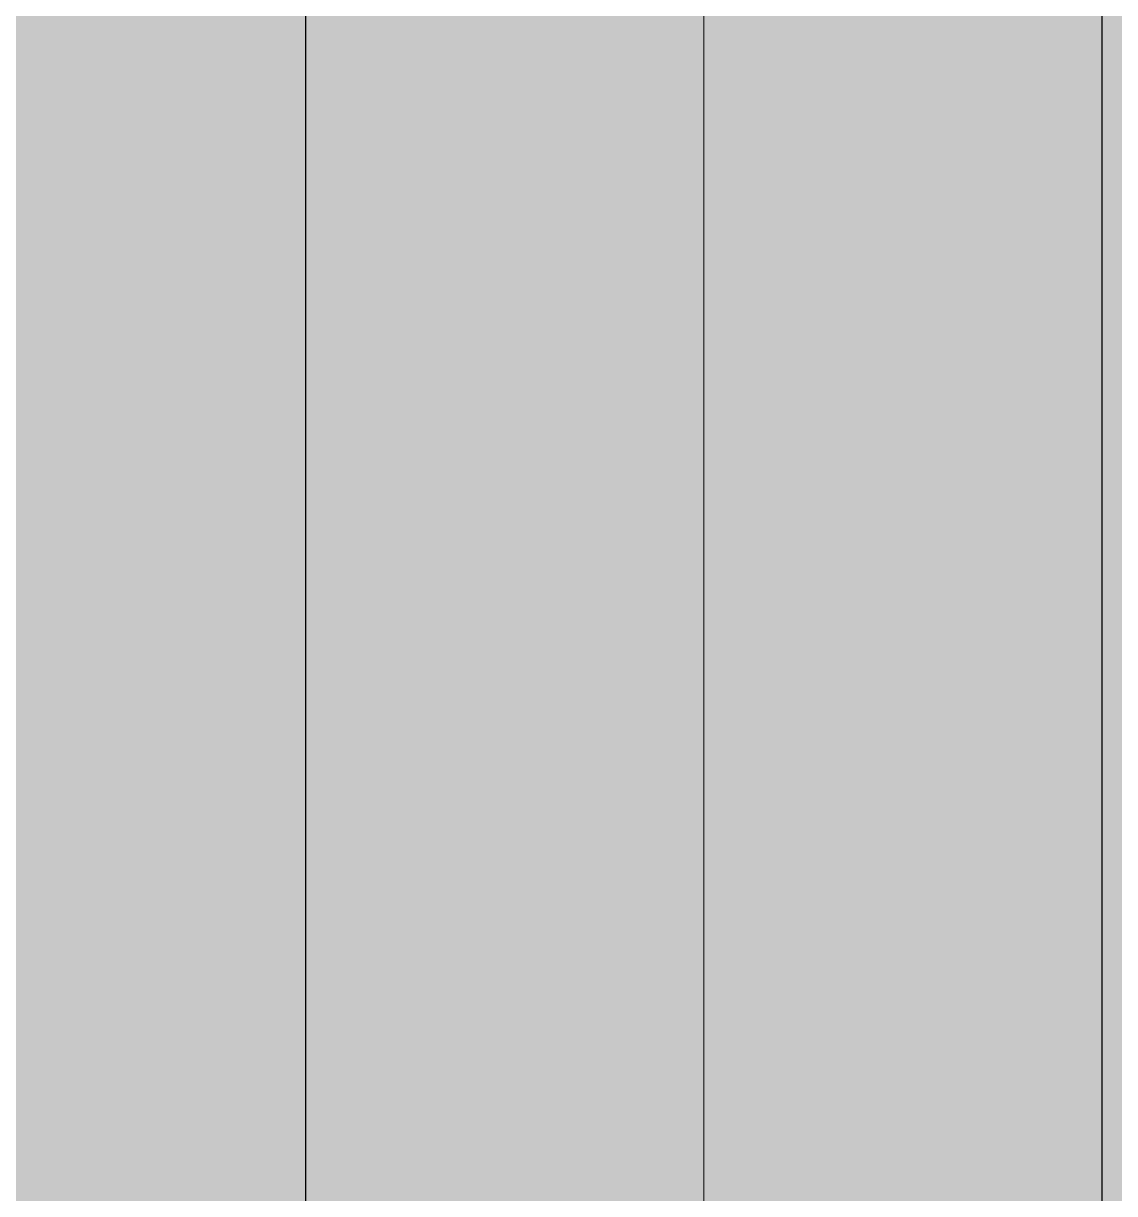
# Model space of a CAD drawing. Header units: inches. Extents: x -10205 to 13964, y -460 to 30702.
# Drawn here: x -3831.254 to -3829.2, y 11245.388 to 11247.591 of the extents above; entities that cross this region are included whole.
import ezdxf

# ---------------------------------------------------------------- set-up
doc = ezdxf.new("R2010")
doc.units = ezdxf.units.IN
doc.header["$MEASUREMENT"] = 0
for name, color, linetype, lineweight in [('00base_6150001_dwg', 147, 'Continuous', 13), ('A-WALL', 113, 'Continuous', 9), ('A-WALL-8', 113, 'Continuous', 25), ('A-WALL-PATT-5', 111, 'Continuous', 9), ('PROP BALC 1ST FLOOR', 147, 'Continuous', 13), ('PROP BUILD 1ST FLOOR-1', 147, 'Continuous', 13)]:
    doc.layers.add(name, color=color, linetype=linetype, lineweight=lineweight)

# ---------------------------------------------------------------- blocks, each defined once
blk = doc.blocks.new('Walls 34 - Walls 1-1636664-SITE PLAN - CAD FILE')
at = {"layer": 'A-WALL'}
blk.add_hatch(color=256, dxfattribs=at).paths.add_polyline_path([(-3829.2237, 11241.5769), (-3829.2237, 11249.5769), (-3833.2237, 11249.5769), (-3833.2237, 11241.5769), (-3829.7237, 11241.5769)], flags=0)
at = {"layer": 'A-WALL-8'}
blk.add_line((-3829.2237, 11241.5769), (-3829.2237, 11249.5769), dxfattribs=at)
blk = doc.blocks.new('00base_6150001_dwg-1748108-SITE PLAN - CAD FILE')
at = {"layer": 'PROP BALC 1ST FLOOR', "flags": 128}
blk.add_lwpolyline([(4040561.0121, 3369593.2226), (4040558.818, 3369725.2044), (4040366.8445, 3369722.013), (4040368.0413, 3369650.023), (4039830.5156, 3369641.0872), (4039829.3188, 3369713.0772), (4039637.3453, 3369709.8859), (4039639.5394, 3369577.9041)], close=True, dxfattribs=at)
at = {"layer": 'PROP BUILD 1ST FLOOR-1', "flags": 128}
blk.add_lwpolyline([(4039896.2116, 3367849.0316), (4040707.3995, 3367862.5167), (4040678.5958, 3369595.1773), (4039121.461, 3369569.2916), (4038929.4875, 3369566.1002), (4038600.383, 3369560.6292), (4038629.1052, 3367832.8679), (4039440.3931, 3367846.3547), (4039418.7318, 3369149.3747), (4039874.4688, 3369156.9509)], close=True, dxfattribs=at)

msp = doc.modelspace()

# ---------------------------------------------------------------- hatches: boundary and pattern name
at = {"layer": 'A-WALL-PATT-5'}
h = msp.add_hatch(dxfattribs=at)
h.set_pattern_fill('FP_3', color=256, style=0, pattern_type=2)
h.set_pattern_definition([(0, (0, 0), (0, 9.596), []), (315, (0, 0), (9.5968532, 0), [13.571, -13.571]), (45, (0, 0), (9.5968532, 0), [13.571, -13.571])])
h.paths.add_polyline_path([(-3828.2237, 10012.5894), (-3828.2237, 10050.9894), (-3829.2237, 10050.9894), (-3829.2237, 10012.5894)], flags=0)
h.paths.add_polyline_path([(-3828.2237, 10089.0144), (-3828.2237, 10153.9894), (-3829.2237, 10153.9894), (-3829.2237, 10089.0144)], flags=0)
h.paths.add_polyline_path([(-3828.9073, 10192.0144), (-3828.2237, 10192.0144), (-3828.2237, 10242.9894), (-3829.2237, 10242.9894), (-3829.2237, 10192.0144)], flags=0)
h.paths.add_polyline_path([(-3828.2237, 10281.0144), (-3828.2237, 10339.2394), (-3829.2237, 10339.2394), (-3829.2237, 10281.0144)], flags=0)
h.paths.add_polyline_path([(-3828.2237, 10531.2394), (-3828.2237, 10547.8144), (-3829.2237, 10547.8144), (-3829.2237, 10531.2394)], flags=0)
h.paths.add_polyline_path([(-3829.2237, 10548.6894), (-3828.2237, 10549.6894), (-3828.2237, 10703.7894), (-3829.2237, 10703.7894), (-3829.2237, 10551.3144)], flags=0)
h.paths.add_polyline_path([(-3829.2237, 10895.7894), (-3828.2237, 10895.7894), (-3828.2237, 11010.9894), (-3829.2237, 11010.9894), (-3829.2237, 10970.2144)], flags=0)
h.paths.add_polyline_path([(-3828.2237, 11049.0144), (-3828.2237, 11100.5894), (-3829.2237, 11100.5894), (-3829.2237, 11049.0144)], flags=0)
h.paths.add_polyline_path([(-3828.2237, 11138.6144), (-3828.2237, 11164.5894), (-3829.2237, 11164.5894), (-3829.2237, 11138.6144)], flags=0)
h.paths.add_polyline_path([(-3828.2237, 11202.6144), (-3828.2237, 11202.9894), (-3829.2237, 11202.9894), (-3829.2237, 11202.6144)], flags=0)
h.paths.add_polyline_path([(-3828.2237, 11241.0144), (-3828.2237, 11279.7894), (-3829.2237, 11279.7894), (-3829.2237, 11241.0144)], flags=0)
h.paths.add_polyline_path([(-3828.2237, 11317.8144), (-3828.2237, 11318.1894), (-3829.2237, 11318.1894), (-3829.2237, 11317.8144)], flags=0)
h.paths.add_polyline_path([(-3828.2237, 11356.2144), (-3828.2237, 11380.1894), (-3829.2237, 11380.1894), (-3829.2237, 11356.2144)], flags=0)
h.paths.add_polyline_path([(-3828.2237, 11418.2144), (-3828.2237, 11471.7894), (-3829.2237, 11471.7894), (-3829.2237, 11418.2144)], flags=0)
h.paths.add_polyline_path([(-3829.2237, 11509.8144), (-3828.2237, 11509.8144), (-3828.2237, 11587.3644), (-3829.2237, 11587.3644), (-3829.2237, 11546.2144)], flags=0)
h.paths.add_polyline_path([(-3829.2237, 11663.4144), (-3828.2237, 11663.4144), (-3828.2237, 11778.9894), (-3829.2237, 11778.9894), (-3829.2237, 11706.2144)], flags=0)
h.paths.add_polyline_path([(-3829.2237, 11817.0144), (-3828.2237, 11817.0144), (-3828.2237, 11867.7769), (-3829.2237, 11867.7769)], flags=0)
h.paths.add_polyline_path([(-3828.2237, 11905.8019), (-3828.2237, 11970.9894), (-3829.2237, 11970.9894), (-3829.2237, 11905.8019)], flags=0)
h.paths.add_polyline_path([(-3829.2237, 12047.0394), (-3828.2237, 12047.0394), (-3828.2237, 12087.0894), (-3829.2237, 12087.0894), (-3829.2237, 12053.2954)], flags=0)

# ---------------------------------------------------------------- linework, layer by layer
at = {"layer": 'A-WALL'}
for p, q in [((-3829.9737, 11279.7894), (-3829.9737, 11241.0144)), ((-3829.2237, 11279.7894), (-3829.2237, 11241.0144))]:
    msp.add_line(p, q, dxfattribs=at)
at = {"layer": 'A-WALL-8'}
msp.add_line((-3830.7237, 11279.7894), (-3830.7237, 11241.0144), dxfattribs=at)

# ---------------------------------------------------------------- block references
at = {"layer": '00base_6150001_dwg', "rotation": 89.04760487178136}
msp.add_blockref('00base_6150001_dwg-1748108-SITE PLAN - CAD FILE', (3298136.1388, -4084040.0722), dxfattribs=at)
at = {"layer": 'A-WALL'}
msp.add_blockref('Walls 34 - Walls 1-1636664-SITE PLAN - CAD FILE', (0, 0), dxfattribs=at)

doc.saveas('drawing.dxf')
